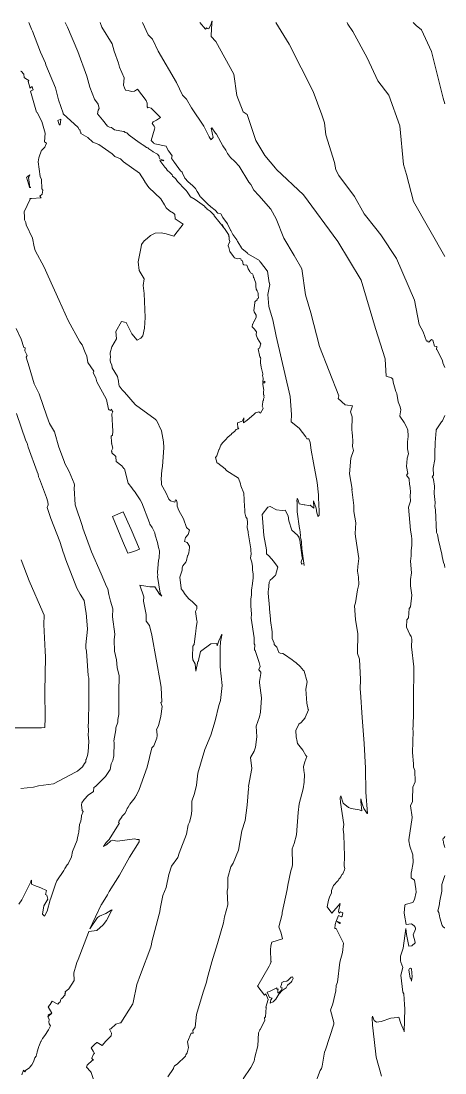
# Model space of a CAD drawing. Header units: metres. Extents: x 808604 to 810125, y 9157736 to 9158882.
# Drawn here: x 809888 to 810125, y 9158294 to 9158882 of the extents above; entities that cross this region are included whole.
import ezdxf

# ---------------------------------------------------------------- set-up
doc = ezdxf.new("R2010")
doc.units = ezdxf.units.M
doc.layers.add('C-TOPO-MAJR', color=9, linetype='Continuous')

msp = doc.modelspace()

# ---------------------------------------------------------------- linework, layer by layer
at = {"layer": 'C-TOPO-MAJR', "color": 9, "linetype": 'Continuous', "lineweight": 5}
for points, elevation in [([(809928.69, 9158290.74), (809927.26, 9158294.7), (809927.01, 9158295.15), (809924.76, 9158297.63), (809925.13, 9158298.85), (809928.15, 9158301.59), (809928.61, 9158301.56), (809927.68, 9158302.52), (809927.78, 9158302.71), (809928.63, 9158304.88), (809929.22, 9158305.38), (809928.39, 9158306.68), (809927.4, 9158308.54), (809929.36, 9158310.58), (809930.48, 9158311.46), (809930.59, 9158311.44), (809933.5, 9158309.82), (809935.5, 9158312.28), (809938.4, 9158315.1), (809938.65, 9158316.74), (809938.22, 9158317.44), (809937.54, 9158318.94), (809938.31, 9158319.1), (809941.1, 9158321.62), (809943.44, 9158322.48), (809943.85, 9158322.37), (809950.58, 9158333), (809950.81, 9158333.74), (809952.91, 9158343.93), (809954.82, 9158349.41), (809960.65, 9158364.78), (809961.08, 9158366.32), (809961.22, 9158367.73), (809965.3, 9158383.11), (809965.69, 9158384.41), (809965.87, 9158386.18), (809967.3, 9158393.58), (809969.13, 9158398.07), (809970.69, 9158405.39), (809972.12, 9158410.07), (809975.75, 9158414.85), (809976.39, 9158417.32), (809980.53, 9158427.91), (809981.51, 9158433.08), (809982.27, 9158434.68), (809983.26, 9158438.13), (809983.59, 9158440.95), (809983.49, 9158446.41), (809984.99, 9158450.67), (809986.09, 9158455.21), (809986.82, 9158462.05), (809990.89, 9158475.25), (809994.2, 9158483.22), (809996.59, 9158491.22), (809998.56, 9158499.75), (809999.54, 9158502.69), (810000.5, 9158510.96), (809999.44, 9158521.5), (809999.4, 9158531.96), (809999.64, 9158535.42), (810000.32, 9158539.15), (810000.21, 9158539.69), (809998.67, 9158535.94), (809997.77, 9158533.18), (809997.56, 9158534.49), (809994.13, 9158534.21), (809988.44, 9158529.98), (809987.02, 9158524.26), (809986.9, 9158524.34), (809985.71, 9158518.95), (809985.43, 9158523.17), (809984.14, 9158525.35), (809984.05, 9158525.7), (809983.91, 9158526.73), (809983.89, 9158526.98), (809984.19, 9158532.96), (809984.37, 9158533.21), (809984.43, 9158533.54), (809984.89, 9158533.83), (809985.52, 9158540.01), (809985.85, 9158541.21), (809985.88, 9158543.36), (809986.51, 9158546.61), (809986.5, 9158546.85), (809986.39, 9158547.17), (809985.63, 9158552.37), (809986.29, 9158553.81), (809986.3, 9158555.43), (809983.91, 9158557.83), (809981.91, 9158559.43), (809979.87, 9158561.91), (809978.58, 9158563.9), (809977.54, 9158565.11), (809977.55, 9158565.48), (809976.93, 9158571.46), (809977.25, 9158572.75), (809978.22, 9158575.47), (809978.22, 9158576.76), (809978.58, 9158577.86), (809980.14, 9158580), (809980.51, 9158580.86), (809981.05, 9158583.5), (809981.29, 9158583.75), (809981.5, 9158584.12), (809981.86, 9158585.21), (809982.2, 9158588.08), (809982.25, 9158588.31), (809982.22, 9158588.79), (809981.02, 9158590.98), (809979.52, 9158591.51), (809979.92, 9158593.64), (809981.5, 9158595.36), (809982.33, 9158597.87), (809980.63, 9158599.39), (809978.84, 9158604.17), (809976.3, 9158608.9), (809975.38, 9158611.29), (809975.3, 9158611.73), (809975.31, 9158612.92), (809974.94, 9158614.54), (809974.37, 9158614.86), (809974.13, 9158613.48), (809971.6, 9158614.24), (809970.73, 9158615.19), (809969.01, 9158618.89), (809966.53, 9158623.08), (809966.65, 9158624.58), (809966.45, 9158626.32), (809966.73, 9158631.27), (809967.21, 9158633.42), (809967.85, 9158643.98), (809967.8, 9158647.16), (809966.59, 9158653.39), (809963.72, 9158659.28), (809963.43, 9158659.49), (809963.06, 9158659.85), (809952.1, 9158667.95), (809951.81, 9158668.13), (809946.01, 9158674.92), (809944.61, 9158676.19), (809943.05, 9158678.52), (809942.8, 9158679.22), (809942.62, 9158681.09), (809941.96, 9158683.7), (809939.06, 9158688.5), (809938.8, 9158690.27), (809938.2, 9158691.46), (809937.97, 9158692.83), (809938.17, 9158695.14), (809937.96, 9158695.75), (809937.95, 9158696.89), (809938.95, 9158700.29), (809941.43, 9158704.86), (809941.02, 9158708.94), (809944.18, 9158714.42), (809946.83, 9158713.99), (809949.97, 9158707.49), (809953.1, 9158704.03), (809955.02, 9158705.06), (809956.19, 9158706.53), (809957.07, 9158710.66), (809957.57, 9158716.68), (809956.9, 9158730.14), (809956.33, 9158734.6), (809956.89, 9158738.26), (809954.21, 9158743.05), (809953.49, 9158747.8), (809955.24, 9158756.14), (809955.43, 9158757.57), (809957, 9158759.52), (809958.67, 9158760.81), (809960.38, 9158762.54), (809963.13, 9158763.82), (809966.35, 9158764.05), (809969.21, 9158763.51), (809973.47, 9158762.24), (809974.1, 9158762.93), (809978.73, 9158768.92), (809974.2, 9158771.79), (809973.96, 9158774.34), (809973.36, 9158775.05), (809971.12, 9158776.41), (809969.13, 9158778.06), (809968.36, 9158779.75), (809966.22, 9158783.11), (809959.58, 9158789.31), (809957.29, 9158792.61), (809957.23, 9158792.66), (809957.21, 9158792.7), (809954.25, 9158797.4), (809945.42, 9158803.73), (809943.64, 9158805.33), (809940.47, 9158806.69), (809938.98, 9158808.18), (809931.67, 9158813.39), (809928.27, 9158814.76), (809925.4, 9158817.35), (809921.64, 9158819.63), (809921.51, 9158819.81), (809921.49, 9158820.22), (809921.44, 9158820.34), (809921.12, 9158820.76), (809921.01, 9158821.15), (809921.13, 9158821.47), (809920.91, 9158821.77), (809920.49, 9158821.99), (809919.99, 9158822.81), (809911.75, 9158830.55), (809911.65, 9158830.9), (809909.07, 9158838.4), (809907.31, 9158845.04), (809902.01, 9158857.94), (809901.75, 9158858.82), (809899.01, 9158865.08), (809894.51, 9158876.76), (809893.9, 9158877.9), (809892.52, 9158881.64)], 2740), ([(809970.19, 9158292.19), (809973.24, 9158296.87), (809973.58, 9158297.77), (809973.7, 9158297.81), (809973.75, 9158298.09), (809973.93, 9158298.48), (809975.3, 9158299.27), (809979.92, 9158303.87), (809980.11, 9158304.48), (809980.85, 9158305.73), (809981.75, 9158308.56), (809981.06, 9158311.76), (809983.12, 9158316.7), (809984.24, 9158316.65), (809984.15, 9158318.13), (809985.42, 9158320.08), (809986.06, 9158327.01), (809989.86, 9158339.52), (809991.8, 9158345.16), (809992.14, 9158346.97), (809994.74, 9158356.53), (809997.95, 9158366.72), (810001.29, 9158378.42), (810001.86, 9158381.72), (810003.73, 9158388.43), (810003.35, 9158396.03), (810003.66, 9158397.9), (810003.71, 9158403.74), (810005.42, 9158409.56), (810006.57, 9158411.65), (810009.57, 9158418.89), (810011.46, 9158429.7), (810013.34, 9158435.52), (810014.4, 9158444.11), (810015.23, 9158453.41), (810015.33, 9158453.84), (810015.29, 9158454.66), (810016.98, 9158464.52), (810016.23, 9158470.66), (810018.42, 9158474.27), (810019.14, 9158476.46), (810019.82, 9158482.26), (810019.57, 9158488.31), (810021.41, 9158493.51), (810021.88, 9158496.04), (810022.43, 9158504.18), (810021.31, 9158512.55), (810021.29, 9158512.95), (810021.3, 9158513.23), (810022.17, 9158517.65), (810022.04, 9158518.46), (810021.01, 9158519.8), (810021.02, 9158520.03), (810021.64, 9158521.56), (810021.23, 9158523.81), (810018.87, 9158530.59), (810018.61, 9158530.85), (810018.67, 9158533.7), (810018.44, 9158534.25), (810018.39, 9158537.63), (810016.71, 9158548.63), (810016.86, 9158550.96), (810016.48, 9158555.55), (810016.55, 9158558.17), (810016.45, 9158559.18), (810016.82, 9158561.64), (810016.89, 9158564.2), (810017.46, 9158567.96), (810017.87, 9158571.19), (810017.76, 9158573.4), (810017.5, 9158575.47), (810017.47, 9158575.62), (810017.39, 9158577.47), (810017.06, 9158579.87), (810016.39, 9158582.19), (810016.62, 9158584.59), (810016.54, 9158586.42), (810016.59, 9158587.37), (810015.04, 9158596.24), (810014.97, 9158597.06), (810014.53, 9158599.13), (810014.57, 9158602.1), (810014.42, 9158604.22), (810013.74, 9158605.28), (810013.12, 9158607.51), (810013.2, 9158609.27), (810012.96, 9158611.13), (810012.55, 9158618.53), (810010.88, 9158622.68), (810010.7, 9158623.63), (810009.52, 9158626.84), (810003.05, 9158631.04), (810002.47, 9158631.54), (810002.2, 9158632.12), (809998.14, 9158635.22), (809997.6, 9158635.42), (809997.59, 9158635.8), (809997.53, 9158635.8), (809997.54, 9158635.83), (809997.55, 9158635.87), (809996.85, 9158638.51), (809997.53, 9158639.45), (809998.66, 9158642.69), (809998.82, 9158642.98), (809999.67, 9158645.3), (810000.61, 9158646.63), (810002.22, 9158648.18), (810003.84, 9158650.01), (810005.44, 9158651.31), (810005.93, 9158651.91), (810007.34, 9158653.05), (810008.38, 9158654.14), (810009.42, 9158654.53), (810009.89, 9158654.76), (810009.31, 9158654.86), (810009.14, 9158657.76), (810011.73, 9158658.8), (810012.53, 9158660.52), (810012.36, 9158657.73), (810014.53, 9158659.25), (810018.26, 9158662.51), (810019.03, 9158663.32), (810020.96, 9158663.99), (810021.87, 9158663.2), (810023.47, 9158665.8), (810023.45, 9158666.02), (810022.91, 9158667.14), (810022.81, 9158667.24), (810022.95, 9158667.6), (810023.25, 9158670), (810023.22, 9158670.07), (810023.53, 9158670.32), (810023.65, 9158671.16), (810023.88, 9158671.94), (810023.79, 9158672.68), (810023.88, 9158673.31), (810023.65, 9158673.42), (810023.61, 9158673.74), (810023.6, 9158675.53), (810023.71, 9158675.89), (810023.27, 9158679.51), (810023.21, 9158679.75), (810023.21, 9158679.86), (810023.25, 9158679.97), (810023.45, 9158680.05), (810024.24, 9158680.23), (810024.27, 9158680.84), (810024.26, 9158681.16), (810024.24, 9158681.19), (810023.24, 9158680.41), (810023.46, 9158682.7), (810023.1, 9158684.26), (810023.22, 9158684.8), (810023.19, 9158685.26), (810022.24, 9158688.97), (810021.85, 9158691.32), (810021.84, 9158692.82), (810022.16, 9158693.54), (810021.93, 9158694.1), (810021.94, 9158694.28), (810021.76, 9158694.56), (810021.59, 9158694.74), (810020.58, 9158699.2), (810021.25, 9158699.59), (810022.1, 9158701.98), (810020.26, 9158704.87), (810019.57, 9158707.01), (810019.65, 9158708.69), (810018.35, 9158710.36), (810017.3, 9158711.43), (810017.43, 9158712.98), (810017.66, 9158712.88), (810018.15, 9158714.46), (810018.3, 9158714.5), (810019.46, 9158716.92), (810019.49, 9158717.48), (810019.54, 9158717.94), (810018.31, 9158719.81), (810018.42, 9158719.96), (810018.37, 9158720.07), (810018.23, 9158720.33), (810018.09, 9158720.67), (810018.69, 9158724.87), (810018.73, 9158724.93), (810018.72, 9158724.97), (810018.76, 9158725.4), (810019.05, 9158725.86), (810019.95, 9158726.61), (810020.1, 9158727.05), (810020.79, 9158727.41), (810020.52, 9158729.45), (810020.67, 9158730.16), (810020.49, 9158730.78), (810019.96, 9158731.58), (810019.53, 9158732.55), (810019.21, 9158734.2), (810019.3, 9158735.68), (810019.27, 9158735.88), (810018.55, 9158738.01), (810018.3, 9158738.6), (810018.03, 9158739.06), (810017.79, 9158740.4), (810017.5, 9158741.11), (810016.38, 9158741.72), (810015.87, 9158742.39), (810014.99, 9158743.83), (810014.87, 9158744.4), (810014.63, 9158745.03), (810014.22, 9158745.87), (810014.02, 9158745.95), (810012.56, 9158746.06), (810012.36, 9158746.3), (810012.15, 9158746.32), (810011.91, 9158748.37), (810011.09, 9158748.74), (810011.01, 9158748.87), (810010.99, 9158749.24), (810010.84, 9158749.51), (810010.41, 9158749.68), (810008.94, 9158749.52), (810007.38, 9158750.07), (810006.76, 9158750.8), (810004.82, 9158753.5), (810003.97, 9158756.54), (810003.92, 9158756.64), (810003.92, 9158756.72), (810003.87, 9158756.82), (810003.82, 9158757.05), (810003.97, 9158757.51), (810004.79, 9158759.24), (810004.49, 9158760.3), (810004.37, 9158761.77), (810004.3, 9158761.95), (810004.15, 9158762.65), (810003.61, 9158763.62), (810001.8, 9158766.38), (810001.1, 9158767.28), (810001.46, 9158766.75), (810001.07, 9158767.31), (810001.06, 9158767.31), (809996.24, 9158773.28), (809996.09, 9158773.52), (809995.98, 9158773.88), (809995.53, 9158774.43), (809994.6, 9158775.37), (809994.57, 9158775.39), (809993.85, 9158776.06), (809992.06, 9158777.22), (809991.71, 9158777.85), (809991.3, 9158777.97), (809991.05, 9158778.33), (809990.56, 9158778.85), (809986.62, 9158781.65), (809985.39, 9158782.68), (809983.17, 9158783.89), (809982.85, 9158783.98), (809982.75, 9158784.08), (809981.01, 9158786.92), (809980.42, 9158787.65), (809980.04, 9158787.98), (809979.93, 9158788.11), (809979.87, 9158788.15), (809975.51, 9158792.67), (809974.39, 9158794.37), (809972.82, 9158795.72), (809972.52, 9158796.43), (809971.36, 9158797.61), (809969.68, 9158799.06), (809969.2, 9158799.99), (809968.43, 9158800.8), (809965.6, 9158804.43), (809965.61, 9158804.49), (809967.98, 9158804.18), (809967.94, 9158804.27), (809967.69, 9158804.56), (809967.69, 9158804.57), (809967.68, 9158804.59), (809967.51, 9158804.73), (809965.64, 9158805.37), (809965.38, 9158806.05), (809965.28, 9158807.05), (809965.18, 9158807.14), (809965.18, 9158807.15), (809964.44, 9158808.03), (809964.09, 9158808.1), (809961.92, 9158809.37), (809961.7, 9158809.55), (809959.52, 9158810.96), (809959.15, 9158811.29), (809959.01, 9158811.44), (809958.31, 9158811.75), (809957.41, 9158812.33), (809956.81, 9158812.84), (809956.2, 9158813.19), (809956.03, 9158813.24), (809955.1, 9158813.96), (809954.15, 9158814.54), (809948.52, 9158818.55), (809947.82, 9158819.44), (809947.31, 9158819.87), (809947.06, 9158819.96), (809946.37, 9158820.12), (809945.71, 9158820.64), (809945.45, 9158820.74), (809940.32, 9158821.56), (809939.66, 9158822.08), (809938.74, 9158822.98), (809937.57, 9158823.04), (809936.35, 9158823.7), (809933.68, 9158827.25), (809930.79, 9158830.56), (809931.3, 9158832.54), (809931.81, 9158833.44), (809931.14, 9158835.98), (809929.27, 9158838.76), (809926.63, 9158845.43), (809924.91, 9158851.62), (809919.8, 9158865.31), (809914.16, 9158878.92), (809912.75, 9158881.64)], 2730), ([(810012.23, 9158291.2), (810016.44, 9158297.41), (810018.43, 9158300.98), (810018.75, 9158303.32), (810020.44, 9158309.63), (810020.81, 9158316.76), (810021.56, 9158318.41), (810021.57, 9158318.61), (810021.8, 9158318.78), (810024.24, 9158323.76), (810024.18, 9158325.32), (810024.76, 9158325.76), (810024.98, 9158331.02), (810024.95, 9158331.16), (810026.17, 9158335.45), (810024.96, 9158338.7), (810024.15, 9158337.94), (810020.33, 9158342.79), (810020.25, 9158342.86), (810020.27, 9158342.92), (810020.45, 9158343.12), (810026.83, 9158354.04), (810027.37, 9158355.29), (810027.6, 9158356.25), (810027.82, 9158356.71), (810027.62, 9158356.89), (810027.46, 9158363.19), (810027.63, 9158365.57), (810028.32, 9158367.55), (810034.13, 9158369.38), (810033.47, 9158372.53), (810032.11, 9158376.19), (810033.99, 9158383.11), (810034.03, 9158383.5), (810034.04, 9158384.02), (810036.78, 9158396.93), (810037.13, 9158399.42), (810038.85, 9158407.37), (810039.53, 9158409.69), (810039.71, 9158410.89), (810039.55, 9158419.78), (810040.64, 9158422.61), (810042.03, 9158427.57), (810043.01, 9158439.99), (810043.52, 9158444.86), (810045.8, 9158453.22), (810046.35, 9158456.87), (810046.39, 9158461.28), (810046.05, 9158463.5), (810046, 9158465.68), (810046.62, 9158468.34), (810047.73, 9158471.31), (810047.27, 9158471.84), (810045.62, 9158474.8), (810042.55, 9158478.55), (810042.26, 9158480.64), (810042.04, 9158481.28), (810041.84, 9158482.27), (810041.71, 9158485.93), (810043.38, 9158489.36), (810044.59, 9158490.35), (810046.84, 9158492.98), (810046.86, 9158493.11), (810048.63, 9158497.46), (810048.61, 9158497.58), (810047.77, 9158501.03), (810047.24, 9158508.97), (810047.9, 9158513.04), (810046.2, 9158519.04), (810046.23, 9158519.19), (810045.96, 9158519.33), (810044.01, 9158521.65), (810041.86, 9158523.65), (810040.48, 9158524.56), (810039.59, 9158525.35), (810035.39, 9158528.38), (810034.31, 9158528.91), (810032.84, 9158528.99), (810032.06, 9158529.47), (810031.04, 9158532.38), (810029.56, 9158533.9), (810029.57, 9158534.66), (810028.43, 9158537.35), (810028.5, 9158541.03), (810027.41, 9158547.36), (810027.45, 9158548.02), (810026.89, 9158553.83), (810026.91, 9158554.55), (810026.16, 9158562.61), (810026.24, 9158563.16), (810026.25, 9158563.73), (810026.38, 9158564.56), (810026.68, 9158568.83), (810027.24, 9158569.91), (810028.64, 9158570.93), (810029.86, 9158572.22), (810030.29, 9158572.48), (810031.46, 9158576.58), (810031.54, 9158577.2), (810031.26, 9158577.65), (810029.2, 9158580.46), (810026.74, 9158583.37), (810025.17, 9158584.66), (810025.29, 9158586.87), (810023.74, 9158594.87), (810023.18, 9158602.12), (810023.15, 9158602.22), (810023.16, 9158602.37), (810022.86, 9158606.56), (810025.96, 9158610.73), (810027.26, 9158611.06), (810030.92, 9158609.24), (810033.97, 9158608.9), (810035.64, 9158609.02), (810037.28, 9158605.83), (810037.71, 9158603.03), (810039.42, 9158597.83), (810042.65, 9158595.06), (810043.38, 9158593.88), (810043.82, 9158592.17), (810045.26, 9158582.62), (810045.38, 9158582.14), (810044.65, 9158580.15), (810044.87, 9158578.89), (810046.16, 9158579.2), (810046.36, 9158578.16), (810046.17, 9158579.29), (810046.17, 9158579.31), (810044.93, 9158587.45), (810044.78, 9158591.14), (810044.6, 9158592.49), (810044.09, 9158594.13), (810044.21, 9158594.73), (810044.12, 9158596.77), (810043.9, 9158598.23), (810043.69, 9158598.82), (810042.41, 9158608.08), (810042.3, 9158613.71), (810042.31, 9158613.81), (810042.24, 9158614.12), (810042.42, 9158615.31), (810042.51, 9158615.57), (810043.12, 9158613.98), (810043.47, 9158612.59), (810046.33, 9158612.06), (810046.67, 9158611.89), (810048.71, 9158611.6), (810049.59, 9158611.72), (810051.77, 9158610.06), (810051.5, 9158614.23), (810052.99, 9158610.08), (810053.44, 9158607.54), (810054.17, 9158605.36), (810054.35, 9158605.97), (810054.51, 9158606), (810054.66, 9158606.21), (810054.65, 9158608.23), (810054.67, 9158608.35), (810054.65, 9158608.46), (810054.26, 9158615.88), (810054.34, 9158616.97), (810054.23, 9158617.56), (810053.49, 9158624.44), (810051.53, 9158635.5), (810050.19, 9158642.59), (810049.7, 9158646.84), (810048.91, 9158648.85), (810047.79, 9158648.84), (810047.23, 9158649.92), (810043.51, 9158654.86), (810038.99, 9158658.31), (810039.22, 9158662.47), (810038.41, 9158672.59), (810030.71, 9158706.25), (810028.78, 9158715.37), (810026.84, 9158721.54), (810026.58, 9158722.81), (810026.58, 9158722.86), (810026.59, 9158722.88), (810026.61, 9158722.88), (810025.97, 9158729.63), (810027.1, 9158735.11), (810027.08, 9158735.19), (810027.02, 9158735.28), (810026.96, 9158735.39), (810026.93, 9158735.59), (810026.94, 9158735.76), (810026.93, 9158735.78), (810026.85, 9158736.03), (810026.8, 9158736.16), (810025.74, 9158742.63), (810025.69, 9158742.75), (810021.94, 9158747.62), (810021.74, 9158747.78), (810021.62, 9158747.96), (810021.55, 9158748.16), (810021.38, 9158748.49), (810015.11, 9158752.07), (810015.05, 9158752.15), (810014.96, 9158752.28), (810014.9, 9158752.36), (810014.76, 9158752.49), (810014.73, 9158752.55), (810014.68, 9158752.66), (810014.62, 9158752.75), (810014.49, 9158752.91), (810014.28, 9158753.03), (810011.63, 9158755.1), (810011.54, 9158755.23), (810011.34, 9158755.58), (810009.17, 9158759.06), (810009.08, 9158759.22), (810008.79, 9158759.74), (810008.62, 9158760.14), (810006.47, 9158763.15), (810005.72, 9158764.53), (810005.26, 9158765.24), (810005.07, 9158765.48), (810003.66, 9158768.77), (810003.5, 9158769.07), (810000.87, 9158772.55), (809999.74, 9158774.59), (809998.06, 9158775.04), (809996.5, 9158776.72), (809994.18, 9158778.48), (809993.37, 9158779.24), (809993.12, 9158779.51), (809988.53, 9158783.98), (809988.29, 9158784.18), (809988.15, 9158784.31), (809986.96, 9158786.58), (809986.54, 9158787.06), (809985.53, 9158788.89), (809984, 9158790.55), (809981.5, 9158792.51), (809979.7, 9158794.51), (809978.41, 9158797.45), (809978.08, 9158797.87), (809977.29, 9158798.73), (809973.95, 9158803.38), (809973.35, 9158804.01), (809973.09, 9158804.38), (809972.77, 9158804.74), (809972.63, 9158804.95), (809972.31, 9158805.63), (809972.23, 9158805.73), (809972.49, 9158807.15), (809970.72, 9158809.61), (809970.51, 9158809.79), (809970.36, 9158809.99), (809970.24, 9158810.1), (809969.27, 9158812.38), (809969.16, 9158812.51), (809962.88, 9158813.76), (809962.55, 9158813.95), (809962.51, 9158813.98), (809962.18, 9158814.2), (809962.12, 9158814.25), (809960.86, 9158815.59), (809962.7, 9158822.05), (809962.92, 9158822.64), (809962.91, 9158822.99), (809962.5, 9158823.61), (809961.36, 9158825.07), (809961.77, 9158825.74), (809961.82, 9158825.87), (809962, 9158825.98), (809962.29, 9158826.28), (809963.76, 9158827.07), (809965.97, 9158828.49), (809960.79, 9158833.7), (809959.57, 9158834.15), (809959, 9158833.89), (809958.68, 9158834.44), (809958.64, 9158836.48), (809957.96, 9158837.98), (809953.26, 9158844.31), (809951.56, 9158843.26), (809949.87, 9158843.07), (809947.97, 9158843.54), (809946.5, 9158843.76), (809945.86, 9158845.08), (809945.37, 9158846.65), (809945.78, 9158850.62), (809943.12, 9158856.69), (809942.57, 9158858.82), (809940.1, 9158865.48), (809939.03, 9158869.71), (809933.3, 9158879.05), (809932.38, 9158881.64)], 2720), ([(810051.64, 9158286.4), (810055.31, 9158295.85), (810055.94, 9158296.87), (810056.33, 9158298.26), (810057.67, 9158306.13), (810058.26, 9158307.42), (810062.9, 9158321.65), (810062.89, 9158321.89), (810062.79, 9158322.62), (810061.04, 9158329.55), (810062.3, 9158333.02), (810064.05, 9158340.36), (810064.08, 9158343.23), (810064.85, 9158345.08), (810066.17, 9158356.29), (810067.7, 9158361.75), (810068.3, 9158366.89), (810064.21, 9158375.22), (810063.51, 9158375.16), (810063.61, 9158377.34), (810064.24, 9158379.24), (810064.27, 9158379.27), (810064.35, 9158379.67), (810065.55, 9158382.48), (810067.11, 9158381.68), (810067.53, 9158382.11), (810067.91, 9158383.91), (810066.51, 9158384.53), (810065.8, 9158383.81), (810065.55, 9158384.7), (810066.46, 9158389.15), (810061.76, 9158383.83), (810059.07, 9158387.29), (810059.9, 9158390.94), (810060.67, 9158393.23), (810061.57, 9158394.98), (810061.52, 9158396.42), (810062.6, 9158399.22), (810065.05, 9158401.73), (810065.22, 9158401.88), (810065.65, 9158402.77), (810065.69, 9158402.91), (810065.83, 9158402.98), (810066.2, 9158403.33), (810066.73, 9158404.09), (810067.35, 9158405.31), (810067.76, 9158405.49), (810067.85, 9158405.68), (810068.83, 9158408.04), (810068.96, 9158408.72), (810068.59, 9158410), (810068.9, 9158415.56), (810068.48, 9158427.44), (810068.11, 9158430.71), (810068.36, 9158433.25), (810066.6, 9158445.54), (810066.4, 9158448.25), (810066.8, 9158449.3), (810068.08, 9158445.14), (810071.13, 9158442.87), (810072.57, 9158442.31), (810076.99, 9158441.52), (810078.52, 9158441.01), (810077.88, 9158446.18), (810077.91, 9158447.72), (810078.65, 9158444.88), (810079.59, 9158442.17), (810081.5, 9158439.44), (810081.72, 9158439.43), (810080.76, 9158451.29), (810080.57, 9158464.82), (810079.73, 9158478.55), (810078.68, 9158493.15), (810077.74, 9158507.25), (810077.63, 9158508.95), (810077.76, 9158514.29), (810077.17, 9158525.67), (810076.16, 9158528.86), (810076.11, 9158529.24), (810076.3, 9158539.86), (810075.02, 9158547.98), (810074.49, 9158555.47), (810074.92, 9158557.11), (810076.07, 9158564.39), (810076.85, 9158567.36), (810076.64, 9158571.49), (810076.17, 9158574.87), (810076.23, 9158577.59), (810076.78, 9158581.99), (810074.97, 9158594.28), (810074.84, 9158596.04), (810075.19, 9158601.96), (810074.03, 9158608.17), (810074.08, 9158611.67), (810072.98, 9158620.62), (810073.01, 9158620.78), (810071.69, 9158629.37), (810072.35, 9158638.11), (810073.86, 9158642.4), (810073.21, 9158644.62), (810073.55, 9158647.43), (810073.32, 9158650.77), (810073.02, 9158652.1), (810072.83, 9158654.23), (810073.16, 9158660.76), (810073.09, 9158661.12), (810072.21, 9158663.96), (810073.32, 9158667.39), (810069.24, 9158667.85), (810065.28, 9158671.34), (810065.59, 9158672.99), (810054.9, 9158700.48), (810050.04, 9158719.35), (810047.03, 9158729.39), (810045.06, 9158743.81), (810040.68, 9158751.33), (810034.99, 9158761.12), (810030.58, 9158771.89), (810027.64, 9158777.16), (810021.04, 9158784.86), (810018.09, 9158787.81), (810016.43, 9158791.01), (810015.41, 9158792.4), (810010.05, 9158801.22), (810007.65, 9158803.9), (810005.14, 9158806.07), (810003.46, 9158808.4), (810002.47, 9158810.26), (810000.81, 9158812.61), (809997.36, 9158819.21), (809996.79, 9158819.81), (809994.8, 9158822.77), (809994.43, 9158822.46), (809995.37, 9158817.25), (809994.59, 9158816.35), (809994.4, 9158815.96), (809993.47, 9158817.33), (809993.45, 9158817.42), (809993.26, 9158817.65), (809990.28, 9158823.64), (809983.4, 9158833.83), (809980.66, 9158838.76), (809979.83, 9158839.41), (809978.3, 9158840.94), (809974.94, 9158848), (809964.66, 9158865.6), (809961.56, 9158872.26), (809959.11, 9158874.72), (809955.95, 9158881.64)], 2710), ([(810089.45, 9158292.69), (810086.43, 9158303.32), (810085.34, 9158313.15), (810084.38, 9158321.13), (810084.3, 9158325.2), (810084.4, 9158326.25), (810085.35, 9158323.79), (810086.66, 9158322.9), (810089.3, 9158323.22), (810094.66, 9158325.08), (810098.5, 9158325.47), (810099.15, 9158325.6), (810100.19, 9158322.01), (810100.93, 9158320.8), (810102.11, 9158317.69), (810102.16, 9158317.46), (810102.22, 9158317.48), (810102.5, 9158330.29), (810102.42, 9158332.64), (810101.96, 9158338.69), (810101.38, 9158339.61), (810100.35, 9158349.15), (810101.35, 9158353.36), (810100.25, 9158356.42), (810100.16, 9158357.17), (810100.17, 9158359.61), (810101.65, 9158364.14), (810102.99, 9158375.21), (810103.36, 9158371.72), (810104.7, 9158365.27), (810106.44, 9158365.56), (810108.26, 9158367.21), (810108.36, 9158367.38), (810108.37, 9158367.53), (810107.22, 9158371.65), (810108.56, 9158374.71), (810108.53, 9158375.46), (810108.37, 9158375.87), (810107.7, 9158376.59), (810106.17, 9158377.7), (810103.23, 9158377.37), (810102.3, 9158382.61), (810102.23, 9158383.94), (810102.53, 9158388.01), (810102.61, 9158388.61), (810106.9, 9158389.78), (810107.9, 9158391.37), (810108.88, 9158395.46), (810108.7, 9158397.43), (810107.85, 9158402.26), (810106.09, 9158403.4), (810106.13, 9158406.36), (810106.22, 9158406.75), (810106.21, 9158406.85), (810107.1, 9158412.02), (810107.14, 9158412.1), (810107, 9158416.33), (810105.31, 9158421.15), (810104.79, 9158424.19), (810104.79, 9158424.8), (810106.61, 9158437.26), (810106.6, 9158437.44), (810105.75, 9158443.79), (810106.78, 9158446.22), (810106.87, 9158447.27), (810107.02, 9158454.17), (810107.01, 9158454.26), (810108.32, 9158457.23), (810108.12, 9158463.51), (810107.27, 9158465.42), (810107.39, 9158467.24), (810106.79, 9158473.53), (810107.11, 9158485.44), (810106.95, 9158486.52), (810106.96, 9158486.83), (810107.15, 9158488.46), (810107.4, 9158495.71), (810107.37, 9158505.26), (810107.56, 9158518.67), (810107.58, 9158521.46), (810106.2, 9158532.56), (810106.38, 9158536.83), (810106.1, 9158538.44), (810105.26, 9158539.51), (810103.51, 9158543.64), (810103.68, 9158547.63), (810104.59, 9158548.91), (810104.98, 9158554.08), (810105.72, 9158554.93), (810106.38, 9158561.5), (810105.72, 9158566.68), (810105.6, 9158570.21), (810106.22, 9158573.91), (810105.66, 9158580.57), (810106.07, 9158583.4), (810106.04, 9158586.45), (810106.5, 9158589.21), (810106.47, 9158592.72), (810106.3, 9158594.63), (810105.61, 9158597.87), (810104.56, 9158610.59), (810105.63, 9158613.99), (810105.58, 9158616.98), (810105.75, 9158619.12), (810105.57, 9158621.64), (810105.12, 9158623.45), (810105.17, 9158624.45), (810105.02, 9158625.21), (810104.97, 9158626.53), (810103.4, 9158628.58), (810104.14, 9158629.57), (810103.44, 9158633.42), (810103.8, 9158637.94), (810103.83, 9158638.05), (810103.83, 9158638.08), (810104.48, 9158640.49), (810104.03, 9158643.34), (810103.95, 9158647.12), (810104.4, 9158650.17), (810104.42, 9158650.56), (810104.14, 9158653.66), (810103.66, 9158655.16), (810102.17, 9158658), (810099.8, 9158661.54), (810099.81, 9158661.71), (810100.37, 9158665.15), (810099.9, 9158666.78), (810098.86, 9158669.53), (810098.07, 9158674.13), (810097.55, 9158675.33), (810095.96, 9158680.48), (810095.79, 9158682.27), (810095.08, 9158682.96), (810092.16, 9158683.97), (810091.6, 9158693.35), (810091.59, 9158693.39), (810091.52, 9158693.57), (810086.13, 9158710.55), (810078.13, 9158737.47), (810065.1, 9158759.16), (810045.94, 9158785.34), (810030.84, 9158799.47), (810030.19, 9158800.15), (810024.3, 9158807.29), (810019.24, 9158815.62), (810014.37, 9158830.22), (810012.24, 9158831.66), (810008.74, 9158840.86), (810007.04, 9158852.79), (809996.86, 9158870.93), (809994.28, 9158873.74), (809994.42, 9158874.55), (809994.76, 9158881.01), (809994.98, 9158882.31), (809994.74, 9158882.41), (809994.28, 9158880.81), (809993.04, 9158878.08), (809992.1, 9158878.21), (809991.68, 9158878.65), (809991.16, 9158877.95), (809988.1, 9158881.64)], 2700), ([(810124.92, 9158688.79), (810123.76, 9158691.27), (810123.55, 9158692.73), (810120.31, 9158698.78), (810120.28, 9158698.83), (810120.43, 9158700.54), (810119.09, 9158700.6), (810118.12, 9158704.09), (810117.35, 9158704.34), (810115.89, 9158702.84), (810115.4, 9158703.16), (810115.41, 9158703.65), (810114.63, 9158703.49), (810112.77, 9158708.7), (810110.59, 9158712.82), (810107.84, 9158726.47), (810097.93, 9158749.62), (810089.16, 9158762.85), (810086.28, 9158766.41), (810079.71, 9158774.56), (810074.31, 9158784.39), (810065.68, 9158796.01), (810063.9, 9158799.15), (810063.19, 9158803.37), (810058.46, 9158818.76), (810057.57, 9158825.59), (810056.1, 9158829.97), (810051.36, 9158842.99), (810037.93, 9158869.44), (810030.4, 9158881.64)], 2690), ([(810124.92, 9158750.88), (810107.34, 9158781.47), (810103.4, 9158796.68), (810101.73, 9158802.25), (810099.73, 9158823.86), (810093.64, 9158841.05), (810087.46, 9158849.07), (810081.41, 9158861.88), (810073.46, 9158876.48), (810070.6, 9158880.62), (810070.27, 9158881.64)], 2680), ([(810124.92, 9158836.21), (810123.84, 9158839.26), (810117.47, 9158865.47), (810111.88, 9158877.4), (810108.84, 9158879.93), (810107.14, 9158881.64)], 2670), ([(809888.66, 9158293.4), (809889.58, 9158296.06), (809890.24, 9158294.99), (809890.88, 9158296.04), (809892.79, 9158297.28), (809892.94, 9158297.13), (809893.15, 9158297.61), (809894.25, 9158299), (809895.19, 9158300.68), (809895.29, 9158301.11), (809895.94, 9158302.86), (809896.54, 9158303.77), (809897.15, 9158306.04), (809897.11, 9158306.15), (809897.93, 9158308.69), (809897.95, 9158308.88), (809898.09, 9158309.15), (809899.21, 9158311.96), (809899.26, 9158312.06), (809899.34, 9158312.11), (809899.41, 9158312.2), (809900.11, 9158313.62), (809901.51, 9158315.4), (809903.55, 9158318.5), (809904.59, 9158320.72), (809903.92, 9158321.95), (809903.89, 9158322.12), (809903.77, 9158322.21), (809903.61, 9158322.58), (809903.92, 9158324.48), (809903.17, 9158325.78), (809903.39, 9158326.02), (809905.31, 9158327.79), (809905.31, 9158327.79), (809903.29, 9158331.44), (809904.33, 9158332.71), (809905.49, 9158334.49), (809908.61, 9158332.89), (809909.24, 9158333.42), (809909.09, 9158333.53), (809909.24, 9158333.68), (809910, 9158334.19), (809910.36, 9158335.48), (809910.58, 9158335.81), (809910.85, 9158336.04), (809912.87, 9158338.1), (809912.7, 9158338.63), (809913.04, 9158339.12), (809912.78, 9158339.78), (809914.78, 9158341.37), (809917.8, 9158346.17), (809917.67, 9158350.46), (809919.03, 9158354.81), (809919.32, 9158356.14), (809920.12, 9158357.79), (809925.78, 9158372.9), (809926.05, 9158373.44), (809930.41, 9158374.09), (809934.11, 9158377.21), (809935.93, 9158379.72), (809938.84, 9158385.39), (809939.03, 9158385.65), (809938.57, 9158385.44), (809935.47, 9158383.59), (809932.03, 9158382.13), (809930.94, 9158381.4), (809926.64, 9158375.04), (809932.93, 9158388.41), (809933.01, 9158388.52), (809936.43, 9158394.05), (809937.35, 9158395.9), (809943.06, 9158404.92), (809948.78, 9158415.09), (809954.09, 9158423.52), (809954.04, 9158424.23), (809954.2, 9158424.98), (809952.81, 9158424.83), (809951.73, 9158425.22), (809941.83, 9158424.06), (809939.25, 9158424.54), (809938.39, 9158424.23), (809935.84, 9158421.91), (809935.48, 9158421.75), (809934.21, 9158420.96), (809935.76, 9158423.23), (809936.03, 9158423.54), (809936.06, 9158423.62), (809936.89, 9158424.41), (809937.28, 9158424.94), (809942.56, 9158433.39), (809943.1, 9158433.98), (809942.64, 9158434.27), (809942.89, 9158435.1), (809942.86, 9158435.25), (809942.96, 9158435.48), (809943.38, 9158435.96), (809944.23, 9158437.12), (809944.39, 9158437.45), (809944.45, 9158437.72), (809944.98, 9158438.31), (809945.74, 9158439.02), (809946.17, 9158439.51), (809946.82, 9158440.73), (809947.34, 9158442.2), (809947.92, 9158442.98), (809948.68, 9158444.31), (809948.93, 9158444.6), (809951.81, 9158448.43), (809951.82, 9158448.43), (809951.98, 9158448.72), (809952.05, 9158448.78), (809952.27, 9158449.22), (809952.48, 9158449.47), (809952.56, 9158449.61), (809952.55, 9158449.61), (809952.56, 9158449.68), (809952.59, 9158449.73), (809952.63, 9158449.78), (809952.82, 9158450.1), (809954.14, 9158452.95), (809958.6, 9158465.29), (809961.12, 9158476.19), (809962.36, 9158477.19), (809963.99, 9158481.53), (809964.17, 9158482.96), (809963.97, 9158485.5), (809963.79, 9158486.43), (809964.85, 9158488.41), (809966.27, 9158493.92), (809967.02, 9158499.28), (809966.29, 9158501.42), (809966.84, 9158501.89), (809966.48, 9158509.94), (809966.01, 9158512.29), (809961.12, 9158539.06), (809959.82, 9158544.59), (809958.13, 9158547.02), (809958.13, 9158550.73), (809956.54, 9158558.09), (809956.66, 9158560.52), (809954.58, 9158567.08), (809960.14, 9158566.08), (809962.84, 9158566.18), (809965.47, 9158561.97), (809966.83, 9158561.02), (809965.92, 9158562.38), (809965.86, 9158562.54), (809964.3, 9158571.98), (809964.47, 9158572.6), (809964.41, 9158574.15), (809964.96, 9158580.96), (809965.36, 9158582.12), (809965.42, 9158586.22), (809964.87, 9158588.22), (809964.31, 9158590.98), (809963.12, 9158595.05), (809962.9, 9158596.42), (809961.47, 9158599.3), (809960.16, 9158601.13), (809959.94, 9158601.91), (809955.57, 9158613.09), (809954.67, 9158614.75), (809952.44, 9158618.2), (809951.94, 9158619.15), (809950.81, 9158620.36), (809950.09, 9158621.51), (809947.97, 9158624.01), (809946.03, 9158632.18), (809945.65, 9158632.25), (809944.47, 9158633.77), (809941.26, 9158636.28), (809941.15, 9158638.95), (809938.82, 9158640.99), (809938.8, 9158641.76), (809938.66, 9158642.03), (809938.68, 9158642.18), (809939.49, 9158643.67), (809938.6, 9158646.37), (809938.81, 9158646.67), (809938.66, 9158647.06), (809938.43, 9158650.28), (809939.15, 9158650.93), (809939.45, 9158652.97), (809939.39, 9158653.19), (809938.87, 9158662.82), (809939.43, 9158663.91), (809938.53, 9158665.41), (809938.09, 9158664.78), (809937.38, 9158665.15), (809937.08, 9158665.53), (809935.97, 9158670.9), (809930.56, 9158680.69), (809929.98, 9158683.02), (809928.45, 9158685.75), (809928.89, 9158686.78), (809925.45, 9158691.61), (809924.88, 9158695.14), (809923.88, 9158697.12), (809922.27, 9158701.44), (809921.02, 9158703.02), (809914.47, 9158715.06), (809909.37, 9158726.14), (809903.23, 9158739.82), (809901.11, 9158744.87), (809896.12, 9158754.12), (809895.48, 9158756.26), (809894.48, 9158761.04), (809891.01, 9158768.54), (809890.77, 9158769.77), (809890.13, 9158771.23), (809890.13, 9158772.88), (809889.88, 9158775.68), (809893.29, 9158782.75), (809893.14, 9158783.01), (809893.25, 9158783.22), (809893.38, 9158783.2), (809893.67, 9158783.3), (809894.08, 9158783.25), (809899.46, 9158783.64), (809898.74, 9158784.53), (809900.01, 9158785.63), (809900.26, 9158787.84), (809899.75, 9158788.63), (809899.49, 9158793.86), (809898.91, 9158795.51), (809897.67, 9158803.8), (809898.13, 9158806), (809899.53, 9158810.23), (809899.78, 9158810.18), (809901.46, 9158811.89), (809902.39, 9158814.17), (809901.17, 9158814.96), (809901.61, 9158819.75), (809899.83, 9158826.21), (809897.1, 9158831.21), (809896.84, 9158831.49), (809893.52, 9158843.27), (809894.95, 9158843.91), (809894.55, 9158844.95), (809894.3, 9158845.9), (809893.09, 9158844.87), (809893.03, 9158845.04), (809893.05, 9158845.37), (809892.05, 9158848.65), (809892.41, 9158848.84), (809892.51, 9158849.24), (809890.67, 9158850.25), (809889.9, 9158850.88), (809889.71, 9158852.78), (809888.2, 9158854.3), (809888.11, 9158854.19)], 2750), ([(809886.83, 9158388.78), (809888.67, 9158391.21), (809893.55, 9158401.18), (809893.89, 9158402.22), (809894.02, 9158401.92), (809893.98, 9158400.02), (809895.7, 9158399.18), (809899.22, 9158397.93), (809902.29, 9158396.35), (809901.9, 9158394.16), (809902.53, 9158393.83), (809903.11, 9158391.61), (809900.94, 9158387.81), (809900.13, 9158383.1), (809901.24, 9158382.04), (809902.68, 9158384.82), (809904.42, 9158391.22), (809904.85, 9158392.12), (809907.36, 9158399.97), (809908.14, 9158401.75), (809908.06, 9158401.81), (809912.14, 9158407.67), (809912.59, 9158408.67), (809913.9, 9158410.72), (809914.47, 9158411.27), (809916.3, 9158415.23), (809916.94, 9158418.18), (809919.51, 9158424.58), (809919.51, 9158424.91), (809920.29, 9158428.49), (809920.38, 9158428.75), (809920.38, 9158429.19), (809920.85, 9158433.39), (809921.62, 9158435.24), (809921.93, 9158437.69), (809921.94, 9158438.3), (809922.86, 9158440.65), (809922.3, 9158441.09), (809921.83, 9158444.27), (809922.1, 9158445.35), (809923.35, 9158447.19), (809925.66, 9158449.71), (809928.62, 9158451.78), (809928.85, 9158453.91), (809929.7, 9158454.59), (809935.28, 9158460.17), (809937.56, 9158463.42), (809937.92, 9158464.04), (809938.44, 9158467.15), (809939.44, 9158468.98), (809939.94, 9158471.61), (809940.15, 9158478.89), (809940, 9158480.07), (809941.17, 9158486.19), (809941.09, 9158487.26), (809942.15, 9158490.42), (809942.14, 9158492.04), (809942.81, 9158494.77), (809942.84, 9158507.29), (809942.9, 9158516.46), (809941.75, 9158521.09), (809941.48, 9158525.31), (809940.42, 9158530.26), (809940.24, 9158536.6), (809940.57, 9158539.68), (809939.32, 9158549.42), (809939.4, 9158553.93), (809938.04, 9158558.08), (809937.61, 9158560.29), (809937.14, 9158561.91), (809936.61, 9158564.97), (809935.89, 9158566.35), (809932.97, 9158573.49), (809927.57, 9158585.67), (809922.67, 9158598.91), (809922.39, 9158599.78), (809918.42, 9158612.06), (809917.77, 9158621.31), (809918.01, 9158622.92), (809917.74, 9158623.85), (809915.07, 9158630.56), (809912.47, 9158635.39), (809912.41, 9158635.77), (809909.19, 9158644.26), (809906.9, 9158652.77), (809903.99, 9158657.52), (809902.59, 9158661.63), (809898.24, 9158674.09), (809895.56, 9158679.61), (809892.69, 9158689.12), (809890.94, 9158694.45), (809891.61, 9158695.5), (809890.28, 9158698.1), (809890.51, 9158699.75), (809889.72, 9158699.94), (809888.3, 9158704.57), (809885.44, 9158710.56)], 2760), ([(809887.98, 9158453.33), (809895.18, 9158454.25), (809897.91, 9158454.95), (809906.3, 9158456.05), (809918.55, 9158462.64), (809919.68, 9158463.19), (809922.47, 9158465.59), (809923.62, 9158467.41), (809924.41, 9158468.41), (809924.35, 9158469.47), (809924.48, 9158469.59), (809925.33, 9158471.83), (809925.73, 9158473.97), (809926.06, 9158479.73), (809925.56, 9158483.67), (809925.89, 9158485.38), (809925.61, 9158489.09), (809925.9, 9158489.95), (809925.84, 9158495.83), (809926.04, 9158496.65), (809926.05, 9158500.41), (809925.97, 9158515.14), (809925.62, 9158516.54), (809924.75, 9158530.27), (809924.43, 9158531.78), (809924.37, 9158533.71), (809925.3, 9158542.45), (809924.62, 9158549.47), (809924.6, 9158551.48), (809924.3, 9158552.37), (809923.45, 9158558.43), (809923.39, 9158558.55), (809921.13, 9158562.06), (809919.3, 9158565.48), (809913.23, 9158581.31), (809911.8, 9158585.09), (809911.89, 9158585.04), (809909.83, 9158591.54), (809904.85, 9158604.39), (809902.78, 9158610.57), (809903.25, 9158612.01), (809903.1, 9158613.59), (809902.42, 9158616.02), (809898.52, 9158626.53), (809897.9, 9158627.69), (809897.68, 9158629.08), (809897.16, 9158630.42), (809892.13, 9158644.22), (809891.52, 9158646.5), (809890.74, 9158647.77), (809885.53, 9158663.03)], 2770), ([(810124.92, 9158577), (810124.61, 9158578.52), (810124.18, 9158579.83), (810123.41, 9158583.04), (810123.23, 9158584.38), (810121.3, 9158592.17), (810120.8, 9158595.36), (810120.24, 9158596.61), (810119.61, 9158609.11), (810119.36, 9158611.07), (810119.38, 9158613.28), (810118.93, 9158618.29), (810119.15, 9158622.41), (810118.62, 9158626.16), (810118.42, 9158626.89), (810117.87, 9158627.61), (810118.62, 9158628.62), (810118.32, 9158632.41), (810119.19, 9158637.34), (810119.31, 9158640.76), (810119.26, 9158642.21), (810119.53, 9158645.41), (810119.46, 9158646.9), (810120.07, 9158653.57), (810120.06, 9158653.61), (810120.09, 9158653.92), (810122.96, 9158658.31), (810123.5, 9158658.89), (810124.92, 9158662)], 2690), ([(809881.29, 9158487.26), (809899.6, 9158487.39), (809901.46, 9158487.46), (809901.62, 9158492.96), (809901.44, 9158507.52), (809901.72, 9158526.97), (809901.69, 9158530.14), (809900.97, 9158545.01), (809901.09, 9158550.4), (809900.38, 9158552.03), (809892.78, 9158569.45), (809888.14, 9158581.28)], 2770), ([(810124.92, 9158420.41), (810124.81, 9158420.5), (810124.69, 9158421.14), (810124.25, 9158422.34), (810124.14, 9158423.01), (810124.04, 9158423.3), (810124.14, 9158423.82), (810123.86, 9158424.08), (810123.72, 9158424.72), (810123.94, 9158425.43), (810124.59, 9158426.02), (810124.92, 9158426.69)], 2690), ([(810124.92, 9158375.59), (810124.73, 9158375.5), (810123.9, 9158376.02), (810123.38, 9158376.88), (810122.05, 9158381.18), (810121.92, 9158382.25), (810121.42, 9158384.17), (810121.02, 9158385.12), (810121.73, 9158387.75), (810122.04, 9158390.71), (810123.23, 9158396.07), (810123.2, 9158399.76), (810124.92, 9158404.76)], 2690)]:
    msp.add_lwpolyline(points, dxfattribs=dict(at, elevation=elevation))
for points, elevation in [([(809908.77, 9158826.73), (809909.44, 9158824.5), (809909.59, 9158824.44), (809909.94, 9158824.32), (809910.33, 9158827.48), (809908.77, 9158826.73)], 2740), ([(809891.51, 9158795.28), (809891.17, 9158795.06), (809892.94, 9158789.5), (809893.05, 9158789.37), (809893.67, 9158789.35), (809893.13, 9158789.49), (809892.33, 9158794.89), (809892.54, 9158795.21), (809893.03, 9158796.39), (809892.07, 9158795.74), (809891.81, 9158795.61), (809891.51, 9158795.28)], 2750), ([(810000.25, 9158768.73), (810000.97, 9158767.5), (810000.4, 9158768.53), (810000.25, 9158768.73)], 2730), ([(809945.23, 9158608.03), (809939.22, 9158605.37), (809944.91, 9158591.79), (809947.74, 9158584.95), (809951.18, 9158585.89), (809954.26, 9158587.21), (809949.58, 9158598.23), (809945.23, 9158608.03)], 2750), ([(810066.45, 9158377.89), (810066.32, 9158378.15), (810066.38, 9158378.58), (810064.64, 9158379.02), (810066.12, 9158377.94), (810066.45, 9158377.89)], 2710), ([(810105.88, 9158347.17), (810106.26, 9158345.75), (810106.5, 9158347.13), (810106.54, 9158348.2), (810106.21, 9158352.71), (810105.59, 9158352.96), (810105.11, 9158352.9), (810104.8, 9158352.1), (810105.57, 9158347.41), (810105.88, 9158347.17)], 2700), ([(810027.6, 9158335.21), (810027.29, 9158333.48), (810028.89, 9158334.17), (810030.5, 9158335.74), (810032.19, 9158338.51), (810033.91, 9158340.45), (810036.15, 9158341.98), (810037.05, 9158343.54), (810038.96, 9158345.22), (810039.45, 9158345.79), (810040.22, 9158347.3), (810039.74, 9158348.07), (810039.04, 9158348.05), (810037.3, 9158346.34), (810036.56, 9158345.73), (810034.99, 9158345.49), (810033.73, 9158345.07), (810033.65, 9158343.93), (810033.15, 9158342.35), (810034.02, 9158341.97), (810033.71, 9158340.62), (810032.18, 9158339.19), (810031.56, 9158339.21), (810031.56, 9158340.99), (810031.89, 9158341.22), (810031.06, 9158341.29), (810031, 9158341.96), (810026.98, 9158339.96), (810025.68, 9158339.49), (810026.93, 9158336.54), (810028.37, 9158336.15), (810027.6, 9158335.21)], 2720), ([(809905.29, 9158327.78), (809903.3, 9158326.82), (809903.21, 9158326.45), (809905.29, 9158327.78)], 2750)]:
    msp.add_lwpolyline(points, close=True, dxfattribs=dict(at, elevation=elevation))

doc.saveas('drawing.dxf')
